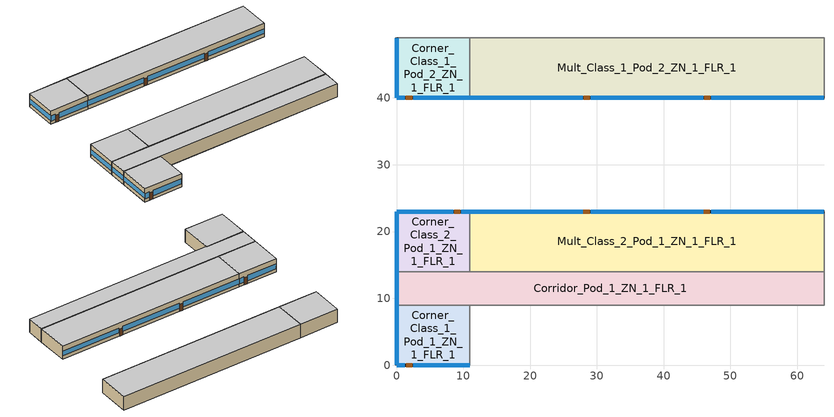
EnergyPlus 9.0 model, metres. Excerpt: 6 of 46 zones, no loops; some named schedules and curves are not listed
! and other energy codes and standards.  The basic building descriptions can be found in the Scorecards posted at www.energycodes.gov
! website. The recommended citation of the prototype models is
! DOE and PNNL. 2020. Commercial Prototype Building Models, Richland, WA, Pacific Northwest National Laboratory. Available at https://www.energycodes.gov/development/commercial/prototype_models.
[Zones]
Corner_Class_1_Pod_1_ZN_1_FLR_1
 floor ground (Corner_Class_1_Pod_1_ZN_1_FLR_1_Floor_Ffactor): 0,9 11,9 11,0 0,0 z0
 wall outside (nonres_ext_wall): 0,9 0,0 11,0 z0:4
 wall to Mult_Class_1_Pod_1_ZN_1_FLR_1 (int_wall): 11,0 11,9 z0:4
 wall to Corridor_Pod_1_ZN_1_FLR_1 (int_wall): 11,9 0,9 z0:4
 window (NonresWindow_U_0.37_SHGC_0.36): 0.05,0 1.27,0 / 2.49,0 10.95,0 z0.92:2.51; 0,8.95 0,0.05 z1.1:2.52
 door (Swinging Door_con): 1.46,0 2.37,0 z0:2.13
 ceiling to Corner_Class_1_Pod_1_ZN_1_FLR_2 (int_slab_ceiling): 0,0 11,0 11,9 0,9 z4
Corridor_Pod_1_ZN_1_FLR_1
 floor ground (Corridor_Pod_1_ZN_1_FLR_1_Floor_Ffactor): 0,14 64,14 64,9 0,9 z0
 wall outside (nonres_ext_wall): 0,14 0,9 z0:4
 wall to Mult_Class_1_Pod_1_ZN_1_FLR_1 (int_wall): 11,9 64,9 z0:4
 wall to Lobby_ZN_1_FLR_1 (int_wall): 64,9 64,14 z0:4
 wall to Mult_Class_2_Pod_1_ZN_1_FLR_1 (int_wall): 64,14 11,14 z0:4
 wall to Corner_Class_2_Pod_1_ZN_1_FLR_1 (int_wall): 11,14 0,14 z0:4
 window (NonresWindow_U_0.37_SHGC_0.36): 0,13.95 0,9.05 z1.1:2.53
 ceiling to Corridor_Pod_1_ZN_1_FLR_2 (int_slab_ceiling): 0,9 64,9 64,14 0,14 z4
Corner_Class_2_Pod_1_ZN_1_FLR_1
 floor ground (Corner_Class_2_Pod_1_ZN_1_FLR_1_Floor_Ffactor): 0,23 11,23 11,14 0,14 z0
 wall outside (nonres_ext_wall): 11,23 0,23 0,14 z0:4
 wall to Mult_Class_2_Pod_1_ZN_1_FLR_1 (int_wall): 11,14 11,23 z0:4
 window (NonresWindow_U_0.37_SHGC_0.36): 0,22.95 0,14.05 z1.1:2.52; 10.95,23 9.73,23 / 8.51,23 0.05,23 z0.92:2.51
 door (Swinging Door_con): 9.53,23 8.62,23 z0:2.13
 ceiling to Corner_Class_2_Pod_1_ZN_1_FLR_2 (int_slab_ceiling): 0,14 11,14 11,23 0,23 z4
Mult_Class_2_Pod_1_ZN_1_FLR_1
 floor ground (Mult_Class_2_Pod_1_ZN_1_FLR_1_Floor_Ffactor): 11,23 64,23 64,14 11,14 z0
 wall outside (nonres_ext_wall): 64,23 11,23 z0:4
 wall to Main_Corridor_ZN_1_FLR_1 (int_wall): 64,14 64,23 z0:4
 window (NonresWindow_U_0.37_SHGC_0.36): 63.95,23 47.13,23 / 45.91,23 29.09,23 / 27.87,23 11.05,23 z1.03:2.5
 door (Swinging Door_con): 46.93,23 46.01,23 / 28.91,23 28,23 z0:2.13
 ceiling to Mult_Class_2_Pod_1_ZN_1_FLR_2 (int_slab_ceiling): 11,14 64,14 64,23 11,23 z4
Corner_Class_1_Pod_2_ZN_1_FLR_1
 floor ground (Corner_Class_1_Pod_2_ZN_1_FLR_1_Floor_Ffactor): 0,49 11,49 11,40 0,40 z0
 wall outside (nonres_ext_wall): 0,49 0,40 11,40 z0:4
 wall to Mult_Class_1_Pod_2_ZN_1_FLR_1 (int_wall): 11,40 11,49 z0:4
 wall to Corridor_Pod_2_ZN_1_FLR_1 (int_wall): 11,49 0,49 z0:4
 window (NonresWindow_U_0.37_SHGC_0.36): 0,48.95 0,40.05 z1.1:2.52; 0.05,40 1.27,40 / 2.49,40 10.95,40 z0.92:2.51
 door (Swinging Door_con): 1.41,40 2.32,40 z0:2.13
 ceiling to Corner_Class_1_Pod_2_ZN_1_FLR_2 (int_slab_ceiling): 0,40 11,40 11,49 0,49 z4
Mult_Class_1_Pod_2_ZN_1_FLR_1
 floor ground (Mult_Class_1_Pod_2_ZN_1_FLR_1_Floor_Ffactor): 11,49 64,49 64,40 11,40 z0
 wall outside (nonres_ext_wall): 11,40 64,40 z0:4
 wall to Main_Corridor_ZN_1_FLR_1 (int_wall): 64,40 64,49 z0:4
 wall to Corridor_Pod_2_ZN_1_FLR_1 (int_wall): 64,49 11,49 z0:4
 window (NonresWindow_U_0.37_SHGC_0.36): 11.05,40 27.87,40 / 29.09,40 45.91,40 / 47.13,40 63.95,40 z1.03:2.5
 door (Swinging Door_con): 28,40 28.92,40 / 46.06,40 46.97,40 z0:2.13
 ceiling to Mult_Class_1_Pod_2_ZN_1_FLR_2 (int_slab_ceiling): 11,40 64,40 64,49 11,49 z4
[Building]
SchoolSecondary: North Axis {deg}=0; Terrain=City; Loads Convergence Tolerance Value=0.04; Temperature Convergence Tolerance Value {deltaC}=0.2; Solar Distribution=FullInteriorAndExterior; Maximum Number of Warmup Days=25; Minimum Number of Warmup Days=6
[Site:Location]
Site:Location=New.York-John.F.Kennedy.Intl.AP_NY_USA WMO=744860; Latitude {N+ S-}=40.66; Longitude {W- E+}=-73.8; Time Zone Relative to GMT {GMT+/-}=-5; Elevation {m}=7
[SizingPeriod:DesignDay] Day of Month=21; Dry-Bulb Temperature Range Modifier Type=DefaultMultipliers; Humidity Condition Type=Wetbulb; Barometric Pressure {Pa}=101241; Rain {Yes/No}=No; Snow on ground {Yes/No}=No; Daylight Savings Time Indicator=No
Name | Month | Day Type | Maximum Dry-Bulb Temperature {C} | Daily Dry-Bulb Temperature Range {C} | Wetbulb at Maximum Dry-Bulb {C} | Wind Speed {m/s} design conditions vs. traditional 6.71 m/s (15 mph) | Wind Direction {Degrees; N=0, S=180} | Solar Model Indicator | Clearness {0.0 to 1.1} | Wind Speed {m/s} design conditions vs. traditional 3.35 m/s (7mph) | ASHRAE Clear Sky Optical Depth for Beam Irradiance (taub) | ASHRAE Clear Sky Optical Depth for Diffuse Irradiance (taud)
New.York-John.F.Kennedy.Intl.AP_NY_USA Ann Htg 99.6% Condns DB | 1 | WinterDesignDay | -10.7 | 0 | -10.7 | 7.5 | 320 | ASHRAEClearSky | 0
New.York-John.F.Kennedy.Intl.AP_NY_USA Ann Clg .4% Condns DB=>MWB | 7 | SummerDesignDay | 32.1 | 7.4 | 23.1 |  | 230 | ASHRAETau |  | 5.6 | 0.541 | 1.8
[Site:WaterMainsTemperature]
Calculation Method=CORRELATION; Annual average outdoor air temperature {C}=12.4667; Maximum difference in monthly average outdoor air temperatures {C}=25.2
[Site:GroundTemperature:FCfactorMethod]
January Ground Temperature {C}=14; February Ground Temperature {C}=7.3; March Ground Temperature {C}=3.3; April Ground Temperature {C}=1.2; May Ground Temperature {C}=-0.2; June Ground Temperature {C}=5.6; July Ground Temperature {C}=10.9; August Ground Temperature {C}=16.1; September Ground Temperature {C}=21.7; October Ground Temperature {C}=25; November Ground Temperature {C}=24.8; December Ground Temperature {C}=19.9
[Material:NoMass]
Opaque Door panel_con: MediumRough, 0.475964, 0.9, 0.7, 0.7
CP02 CARPET PAD: VeryRough, 0.21648, 0.9, 0.7, 0.8
Nonres_Exterior_Wall_Insulation: MediumSmooth, 2.368, 0.9, 0.7, 0.7
[Construction]
Swinging Door_con: Opaque Door panel_con
InteriorFurnishings: Std Wood 6inch
int_wall: G01 13mm gypsum board, G01 13mm gypsum board
int_slab_ceiling: CP02 CARPET PAD, 100mm Normalweight concrete floor
nonres_ext_wall: F07 25mm stucco, G01 16mm gypsum board, Nonres_Exterior_Wall_Insulation, G01 16mm gypsum board
NonresWindow_U_0.37_SHGC_0.36: Nonres Window Glazing Layer
[Material]
Name | Roughness | Thickness {m} | Conductivity {W/m-K} | Density {kg/m3} | Specific Heat {J/kg-K} | Thermal Absorptance | Solar Absorptance | Visible Absorptance | Absorptance:Thermal | Absorptance:Solar | Absorptance:Visible
Std Wood 6inch | MediumSmooth | 0.15 | 0.12 | 540 | 1210 | 0.9 | 0.7 | 0.7
F07 25mm stucco | Smooth | 0.0254 | 0.72 | 1856 | 840 | 0.9 | 0.7 | 0.7
G01 13mm gypsum board | Smooth | 0.0127 | 0.16 | 800 | 1090 |  |  |  | 0.9 | 0.7 | 0.5
G01 16mm gypsum board | MediumSmooth | 0.0159 | 0.16 | 800 | 1090
100mm Normalweight concrete floor | MediumRough | 0.1016 | 2.31 | 2322 | 832
[WindowMaterial:SimpleGlazingSystem]
Nonres Window Glazing Layer: U-Factor {W/m2-K}=2.10096; Solar Heat Gain Coefficient=0.36; Visible Transmittance=0.396
[Construction:FfactorGroundFloor] F-Factor=0.90012
Name | Area | PerimeterExposed
Corner_Class_1_Pod_1_ZN_1_FLR_1_Floor_Ffactor; Corner_Class_2_Pod_1_ZN_1_FLR_1_Floor_Ffactor; Corner_Class_1_Pod_2_ZN_1_FLR_1_Floor_Ffactor | 99 | 20
Corridor_Pod_1_ZN_1_FLR_1_Floor_Ffactor | 320 | 5
Mult_Class_2_Pod_1_ZN_1_FLR_1_Floor_Ffactor; Mult_Class_1_Pod_2_ZN_1_FLR_1_Floor_Ffactor | 477 | 53
[Zone] Type=1; Multiplier=1; Ceiling Height {m}=4; Floor Area {m2}=autocalculate; Part of Total Floor Area=Yes
Name | Volume {m3}
Corner_Class_1_Pod_1_ZN_1_FLR_1; Corner_Class_2_Pod_1_ZN_1_FLR_1; Corner_Class_1_Pod_2_ZN_1_FLR_1 | 396
Corridor_Pod_1_ZN_1_FLR_1 | 1280
Mult_Class_2_Pod_1_ZN_1_FLR_1; Mult_Class_1_Pod_2_ZN_1_FLR_1 | 1908
[InternalMass] Construction=InteriorFurnishings
Name | Zone | Surface Area {m2}
Corner_Class_1_Pod_1_ZN_1_FLR_1_InternalMass_1 | Corner_Class_1_Pod_1_ZN_1_FLR_1 | 198
Corridor_Pod_1_ZN_1_FLR_1_InternalMass_1 | Corridor_Pod_1_ZN_1_FLR_1 | 640
Corner_Class_2_Pod_1_ZN_1_FLR_1_InternalMass_1 | Corner_Class_2_Pod_1_ZN_1_FLR_1 | 198
Mult_Class_2_Pod_1_ZN_1_FLR_1_InternalMass_1 | Mult_Class_2_Pod_1_ZN_1_FLR_1 | 954
Corner_Class_1_Pod_2_ZN_1_FLR_1_InternalMass_1 | Corner_Class_1_Pod_2_ZN_1_FLR_1 | 198
Mult_Class_1_Pod_2_ZN_1_FLR_1_InternalMass_1 | Mult_Class_1_Pod_2_ZN_1_FLR_1 | 954
[People] Number of People Schedule=BLDG_OCC_SCH; Fraction Radiant=0.3; Sensible Heat Fraction=AUTOCALCULATE; Activity Level Schedule=ACTIVITY_SCH; Enable ASHRAE 55 Comfort Warnings=No; Mean Radiant Temperature Calculation Type=ZoneAveraged; Work Efficiency Schedule=WORK_EFF_SCH; Clothing Insulation Calculation Method=ClothingInsulationSchedule; Clothing Insulation Schedule=CLOTHING_SCH; Air Velocity Schedule=AIR_VELO_SCH; Thermal Comfort Model 1 Type=FANGER
Name | Zone or ZoneList | Number of People Calculation Method | Zone Floor Area per Person {m2/person}
Corner_Class_1_Pod_1_ZN_1_FLR_1 | Corner_Class_1_Pod_1_ZN_1_FLR_1 | Area/Person | 2.654
Corridor_Pod_1_ZN_1_FLR_1 | Corridor_Pod_1_ZN_1_FLR_1 | People
Corner_Class_2_Pod_1_ZN_1_FLR_1 | Corner_Class_2_Pod_1_ZN_1_FLR_1 | Area/Person | 2.654
Mult_Class_2_Pod_1_ZN_1_FLR_1 | Mult_Class_2_Pod_1_ZN_1_FLR_1 | Area/Person | 2.654
Corner_Class_1_Pod_2_ZN_1_FLR_1 | Corner_Class_1_Pod_2_ZN_1_FLR_1 | Area/Person | 2.654
Mult_Class_1_Pod_2_ZN_1_FLR_1 | Mult_Class_1_Pod_2_ZN_1_FLR_1 | Area/Person | 2.654
[Lights] Design Level Calculation Method=Watts/Area; Return Air Fraction=0; Fraction Radiant=0.37; Fraction Visible=0.2; Fraction Replaceable=1; Return Air Fraction Calculated from Plenum Temperature=No
Name | Zone or ZoneList | Schedule | Watts per Zone Floor Area {W/m2}
Corner_Class_1_Pod_1_ZN_1_FLR_1_Lights | Corner_Class_1_Pod_1_ZN_1_FLR_1 | BLDG_LIGHT_CLASSROOM_SCH | 7.64238
Corridor_Pod_1_ZN_1_FLR_1_Lights | Corridor_Pod_1_ZN_1_FLR_1 | BLDG_LIGHT_CORRIDOR_SCH | 4.4132
Corner_Class_2_Pod_1_ZN_1_FLR_1_Lights | Corner_Class_2_Pod_1_ZN_1_FLR_1 | BLDG_LIGHT_CLASSROOM_SCH | 7.64238
Mult_Class_2_Pod_1_ZN_1_FLR_1_Lights | Mult_Class_2_Pod_1_ZN_1_FLR_1 | BLDG_LIGHT_CLASSROOM_SCH | 7.64238
Corner_Class_1_Pod_2_ZN_1_FLR_1_Lights | Corner_Class_1_Pod_2_ZN_1_FLR_1 | BLDG_LIGHT_CLASSROOM_SCH | 7.64238
Mult_Class_1_Pod_2_ZN_1_FLR_1_Lights | Mult_Class_1_Pod_2_ZN_1_FLR_1 | BLDG_LIGHT_CLASSROOM_SCH | 7.64238
[ElectricEquipment] Schedule=BLDG_EQUIP_SCH; Design Level Calculation Method=EquipmentLevel; Fraction Latent=0; Fraction Radiant=0.5; Fraction Lost=0
Name | Zone or ZoneList | Design Level {W}
Corner_Class_1_Pod_1_ZN_1_FLR_1_PlugMisc_Equip | Corner_Class_1_Pod_1_ZN_1_FLR_1 | 990
Corridor_Pod_1_ZN_1_FLR_1_PlugMisc_Equip | Corridor_Pod_1_ZN_1_FLR_1 | 1280
Corner_Class_2_Pod_1_ZN_1_FLR_1_PlugMisc_Equip | Corner_Class_2_Pod_1_ZN_1_FLR_1 | 990
Mult_Class_2_Pod_1_ZN_1_FLR_1_PlugMisc_Equip | Mult_Class_2_Pod_1_ZN_1_FLR_1 | 4770
Corner_Class_1_Pod_2_ZN_1_FLR_1_PlugMisc_Equip | Corner_Class_1_Pod_2_ZN_1_FLR_1 | 990
Mult_Class_1_Pod_2_ZN_1_FLR_1_PlugMisc_Equip | Mult_Class_1_Pod_2_ZN_1_FLR_1 | 4770
[Daylighting:Controls] Daylighting Method=SplitFlux; Lighting Control Type=Continuousoff; Minimum Input Power Fraction for Continuous or ContinuousOff Dimming Control=0.2; Minimum Light Output Fraction for Continuous or ContinuousOff Dimming Control=0.2; Number of Stepped Control Steps=3; Probability Lighting will be Reset When Needed in Manual Stepped Control=1; Maximum Allowable Discomfort Glare Index=22; Illuminance Setpoint at Reference Point 1 {lux}=377; Illuminance Setpoint at Reference Point 2 {lux}=377
Name | Zone | Glare Calculation Daylighting Reference Point | Glare Calculation Azimuth Angle of View Direction Clockwise from Zone y-Axis {deg} | Daylighting Reference Point 1 | Fraction of Zone Controlled by Reference Point 1 | Daylighting Reference Point 2 | Fraction of Zone Controlled by Reference Point 2
Corner_Class_1_Pod_1_ZN_1_FLR_1_DaylCtrl | Corner_Class_1_Pod_1_ZN_1_FLR_1 | Corner_Class_1_Pod_1_ZN_1_FLR_1_DaylRefPt1 | 180 | Corner_Class_1_Pod_1_ZN_1_FLR_1_DaylRefPt1 | 0.56 | Corner_Class_1_Pod_1_ZN_1_FLR_1_DaylRefPt2 | 0.2
Corner_Class_2_Pod_1_ZN_1_FLR_1_DaylCtrl | Corner_Class_2_Pod_1_ZN_1_FLR_1 | Corner_Class_2_Pod_1_ZN_1_FLR_1_DaylRefPt1 | 270 | Corner_Class_2_Pod_1_ZN_1_FLR_1_DaylRefPt1 | 0.56 | Corner_Class_2_Pod_1_ZN_1_FLR_1_DaylRefPt2 | 0.2
Mult_Class_2_Pod_1_ZN_1_FLR_1_DaylCtrl | Mult_Class_2_Pod_1_ZN_1_FLR_1 | Mult_Class_2_Pod_1_ZN_1_FLR_1_DaylRefPt1 | 0 | Mult_Class_2_Pod_1_ZN_1_FLR_1_DaylRefPt1 | 0.28 | Mult_Class_2_Pod_1_ZN_1_FLR_1_DaylRefPt2 | 0.28
Corner_Class_1_Pod_2_ZN_1_FLR_1_DaylCtrl | Corner_Class_1_Pod_2_ZN_1_FLR_1 | Corner_Class_1_Pod_2_ZN_1_FLR_1_DaylRefPt1 | 180 | Corner_Class_1_Pod_2_ZN_1_FLR_1_DaylRefPt1 | 0.56 | Corner_Class_1_Pod_2_ZN_1_FLR_1_DaylRefPt2 | 0.2
Mult_Class_1_Pod_2_ZN_1_FLR_1_DaylCtrl | Mult_Class_1_Pod_2_ZN_1_FLR_1 | Mult_Class_1_Pod_2_ZN_1_FLR_1_DaylRefPt1 | 180 | Mult_Class_1_Pod_2_ZN_1_FLR_1_DaylRefPt1 | 0.28 | Mult_Class_1_Pod_2_ZN_1_FLR_1_DaylRefPt2 | 0.28
[ZoneInfiltration:DesignFlowRate] Schedule=INFIL_SCH_PNNL; Design Flow Rate Calculation Method=Flow/ExteriorArea; Flow per Exterior Surface Area {m3/s-m2}=0.00056896; Constant Term Coefficient=0; Temperature Term Coefficient=0; Velocity Term Coefficient=0.224; Velocity Squared Term Coefficient=0
Name | Zone or ZoneList
Corner_Class_1_Pod_1_ZN_1_FLR_1_Infiltration | Corner_Class_1_Pod_1_ZN_1_FLR_1
Corridor_Pod_1_ZN_1_FLR_1_Infiltration | Corridor_Pod_1_ZN_1_FLR_1
Corner_Class_2_Pod_1_ZN_1_FLR_1_Infiltration | Corner_Class_2_Pod_1_ZN_1_FLR_1
Mult_Class_2_Pod_1_ZN_1_FLR_1_Infiltration | Mult_Class_2_Pod_1_ZN_1_FLR_1
Corner_Class_1_Pod_2_ZN_1_FLR_1_Infiltration | Corner_Class_1_Pod_2_ZN_1_FLR_1
Mult_Class_1_Pod_2_ZN_1_FLR_1_Infiltration | Mult_Class_1_Pod_2_ZN_1_FLR_1
[Exterior:Lights] Control Option=AstronomicalClock
Name | Schedule | Design Level {W}
Exterior_Lights_a | Exterior_lighting_schedule_a | 441.8
Exterior_Lights_b | Exterior_lighting_schedule_b_2016 | 2994.5
Exterior_Lights_c | Exterior_lighting_schedule_c_2016 | 2973.7
[AvailabilityManager:NightCycle] Applicability Schedule=Always_On; Fan Schedule=HVACOperationSchd; Control Type=CycleOnAny; Thermostat Tolerance {deltaC}=1; Cycling Run Time Control Type=FixedRunTime; Cycling Run Time {s}=1800
VAV_POD_1 Availability Manager; VAV_POD_2 Availability Manager; VAV_POD_3 Availability Manager; VAV_OTHER Availability Manager; PSZ-AC_1:5 Availability Manager; PSZ-AC_2:6 Availability Manager; PSZ-AC_3:7 Availability Manager; PSZ-AC_4:8 Availability Manager; PSZ-AC_5:9 Availability Manager
[Refrigeration:CompressorRack] Heat Rejection Location=ZONE; Design Condenser Fan Power {W}=750; Condenser Type=AIRCOOLED
Name | Design Compressor Rack COP {W/W} | Compressor Rack COP Function of Temperature Curve | Condenser Fan Power Function of Temperature Curve | Refrigeration Case Name or WalkIn Name or CaseAndWalkInList
RACK1 | 2.34 | RACK1_RackCOPfTCurve | RACK1_RackCondFanCurve2 | RACK1CaseList
RACK2 | 7.12 | RACK2_RackCOPfTCurve |  | RACK2CaseList
[EnergyManagementSystem:Sensor]
Name | Output:Variable or Output:Meter | Output:Variable or Output:Meter Index Key
Facility_Int_LTG | InteriorLights:Electricity
OAT_F | Site Outdoor Air Drybulb Temperature
OAT | Site Outdoor Air Drybulb Temperature | Environment
ActualOccupancy | Schedule Value | Offices Binary Occupancy
[EnergyManagementSystem:GlobalVariable]
Wired_LTG
BoilerType; CapRated; EtRated; PLRx; Ecx; SkinLossRate
[EnergyManagementSystem:Program]
Transformer_Load_Prog: SET Wired_LTG = Facility_Int_LTG*0.0194
SetBoilerPar: SET CapRated =  661340.33; SET EtRated =  0.8; SET CapRated = (CapRated *3.412)/1000; SET SkinLossRate = 0.02; SET BoilerType = 1; IF BoilerType  == 1; IF CapRated >10000; SET PLRx = 0.2; ELSEIF CapRated >5000; SET PLRx = 0.25; ELSEIF CapRated >1000; SET PLRx = 0.33; ELSE; SET BoilerType = 2; SET PLRx = 0.2; ENDIF; ELSE; SET PLRx = 0.2; ENDIF; IF BoilerType == 1; SET CurveX = 0.975 + 0.305 * PLRx - 0.527 * (PLRx^2) + 0.249 * (PLRx^3); ELSE; SET CurveX = 0.907 + 0.320 * PLRx - 0.420 * (PLRx^2) + 0.193 * (PLRx^3); ENDIF; SET LoadX = CapRated * PLRx; SET Etx = CurveX * EtRated; SET InputEx = LoadX/Etx; SET SkinEx = CapRated * SkinLossRate; SET Ecx = (LoadX + SkinEx)/InputEx
SetBoilerCurve: IF BoilerPLR >= PLRx; IF BoilerType == 1; SET BoilerCurve = 0.975 + 0.305*BoilerPLR - 0.527*(BoilerPLR^2) + 0.249*(BoilerPLR^3); ELSE; SET BoilerCurve = 0.907 + 0.320*BoilerPLR - 0.420*(BoilerPLR^2) + 0.193*(BoilerPLR^3); ENDIF; ELSE; IF BoilerPLR == 0; SET BoilerCurve = NULL; ELSE; IF BoilerPLR <0.05; SET BoilerCurve = (0.05/(0.05 + SkinLossRate)) * (Ecx/EtRated); ELSE; SET BoilerCurve = (BoilerPLR/(BoilerPLR + SkinLossRate)) * (Ecx/EtRated); ENDIF; ENDIF; ENDIF
OA_BASED_OPTIMUM_START_EMS_Program: IF DaylightSavings==0 && DayOfWeek>1 && DayOfWeek<7 && Hour==6 && OAT<23.9 && OAT>1.7; SET CLGSETP_SCH_Actuator = 29.44; SET HTGSETP_SCH_Actuator = 15.6; SET CLGSETP_SCH_w_SB_Actuator = 29.44; SET HTGSETP_SCH_w_SB_Actuator = 15.6; ELSEIF DaylightSavings==1 && DayOfWeek>1 && DayOfWeek<7 && Hour==5 && OAT<23.9 && OAT>1.7; SET CLGSETP_SCH_Actuator = 29.44; SET HTGSETP_SCH_Actuator = 15.6; SET CLGSETP_SCH_w_SB_Actuator = 29.44; SET HTGSETP_SCH_w_SB_Actuator = 15.6; ELSE; SET CLGSETP_SCH_Actuator = NULL; SET HTGSETP_SCH_Actuator = NULL; SET CLGSETP_SCH_w_SB_Actuator = NULL; SET HTGSETP_SCH_w_SB_Actuator = NULL; ENDIF
SET_cCL1_Pod_1_ZN_1_FLR_1_Light_EMS_Program: SET cCL1_Pod_1_ZN_1_FLR_1_LSr_IP=0.093*cCL1_Pod_1_ZN_1_FLR_1_LSr/cCL1_Pod_1_ZN_1_FLR_1_Area; IF (cCL1_Pod_1_ZN_1_FLR_1_OSr <= 0) && (cCL1_Pod_1_ZN_1_FLR_1_LSr_IP >= 0.02); SET cCL1_Pod_1_ZN_1_FLR_1_LAr = 0.02*cCL1_Pod_1_ZN_1_FLR_1_Area/0.09290304; ELSE; SET cCL1_Pod_1_ZN_1_FLR_1_LAr = NULL; ENDIF
SET_mCl1_Pod_1_ZN_1_FLR_1_Light_EMS_Program: SET mCl1_Pod_1_ZN_1_FLR_1_LSr_IP=0.093*mCl1_Pod_1_ZN_1_FLR_1_LSr/mCl1_Pod_1_ZN_1_FLR_1_Area; IF (mCl1_Pod_1_ZN_1_FLR_1_OSr <= 0) && (mCl1_Pod_1_ZN_1_FLR_1_LSr_IP >= 0.02); SET mCl1_Pod_1_ZN_1_FLR_1_LAr = 0.02*mCl1_Pod_1_ZN_1_FLR_1_Area/0.09290304; ELSE; SET mCl1_Pod_1_ZN_1_FLR_1_LAr = NULL; ENDIF
SET_cPOD1_ZN_1_FLR_1_Light_EMS_Program: SET cPOD1_ZN_1_FLR_1_LSr_IP=0.093*cPOD1_ZN_1_FLR_1_LSr/cPOD1_ZN_1_FLR_1_Area; IF (cPOD1_ZN_1_FLR_1_OSr <= 0) && (cPOD1_ZN_1_FLR_1_LSr_IP >= 0.02); SET cPOD1_ZN_1_FLR_1_LAr = 0.02*cPOD1_ZN_1_FLR_1_Area/0.09290304; ELSE; SET cPOD1_ZN_1_FLR_1_LAr = NULL; ENDIF
SET_cCL2_Pod_1_ZN_1_FLR_1_Light_EMS_Program: SET cCL2_Pod_1_ZN_1_FLR_1_LSr_IP=0.093*cCL2_Pod_1_ZN_1_FLR_1_LSr/cCL2_Pod_1_ZN_1_FLR_1_Area; IF (cCL2_Pod_1_ZN_1_FLR_1_OSr <= 0) && (cCL2_Pod_1_ZN_1_FLR_1_LSr_IP >= 0.02); SET cCL2_Pod_1_ZN_1_FLR_1_LAr = 0.02*cCL2_Pod_1_ZN_1_FLR_1_Area/0.09290304; ELSE; SET cCL2_Pod_1_ZN_1_FLR_1_LAr = NULL; ENDIF
SET_mCl2_Pod_1_ZN_1_FLR_1_Light_EMS_Program: SET mCl2_Pod_1_ZN_1_FLR_1_LSr_IP=0.093*mCl2_Pod_1_ZN_1_FLR_1_LSr/mCl2_Pod_1_ZN_1_FLR_1_Area; IF (mCl2_Pod_1_ZN_1_FLR_1_OSr <= 0) && (mCl2_Pod_1_ZN_1_FLR_1_LSr_IP >= 0.02); SET mCl2_Pod_1_ZN_1_FLR_1_LAr = 0.02*mCl2_Pod_1_ZN_1_FLR_1_Area/0.09290304; ELSE; SET mCl2_Pod_1_ZN_1_FLR_1_LAr = NULL; ENDIF
SET_cCL1_Pod_2_ZN_1_FLR_1_Light_EMS_Program: SET cCL1_Pod_2_ZN_1_FLR_1_LSr_IP=0.093*cCL1_Pod_2_ZN_1_FLR_1_LSr/cCL1_Pod_2_ZN_1_FLR_1_Area; IF (cCL1_Pod_2_ZN_1_FLR_1_OSr <= 0) && (cCL1_Pod_2_ZN_1_FLR_1_LSr_IP >= 0.02); SET cCL1_Pod_2_ZN_1_FLR_1_LAr = 0.02*cCL1_Pod_2_ZN_1_FLR_1_Area/0.09290304; ELSE; SET cCL1_Pod_2_ZN_1_FLR_1_LAr = NULL; ENDIF
SET_mCl1_Pod_2_ZN_1_FLR_1_Light_EMS_Program: SET mCl1_Pod_2_ZN_1_FLR_1_LSr_IP=0.093*mCl1_Pod_2_ZN_1_FLR_1_LSr/mCl1_Pod_2_ZN_1_FLR_1_Area; IF (mCl1_Pod_2_ZN_1_FLR_1_OSr <= 0) && (mCl1_Pod_2_ZN_1_FLR_1_LSr_IP >= 0.02); SET mCl1_Pod_2_ZN_1_FLR_1_LAr = 0.02*mCl1_Pod_2_ZN_1_FLR_1_Area/0.09290304; ELSE; SET mCl1_Pod_2_ZN_1_FLR_1_LAr = NULL; ENDIF
